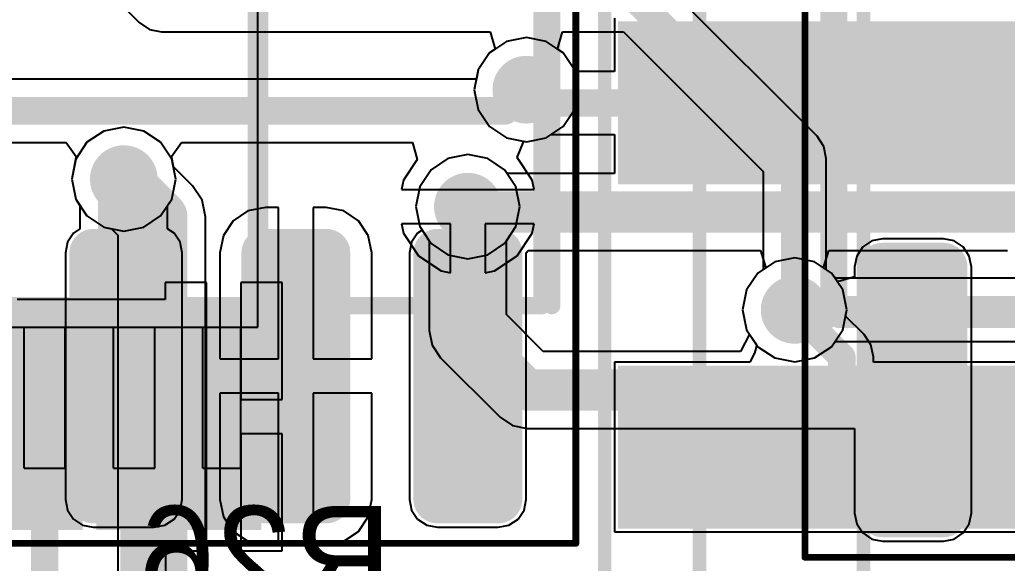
# Model space of a CAD drawing. Header units: millimetres. Extents: x 3.6 to 6.79, y 1.07 to 2.73.
# Drawn here: x 5.4028 to 5.6898, y 1.7554 to 1.9133 of the extents above; entities that cross this region are included whole.
import ezdxf

# ---------------------------------------------------------------- set-up
doc = ezdxf.new("R2010")
doc.units = ezdxf.units.MM
doc.header["$MEASUREMENT"] = 0
for name, color, linetype in [('BottomLayer', 5, 'Continuous'), ('BottomOverlay', 54, 'Continuous'), ('BottomPaste', 16, 'Continuous'), ('BottomSolder', 6, 'Continuous'), ('Mechanical11', 56, 'Continuous'), ('Mechanical13', 56, 'Continuous'), ('Mechanical15', 56, 'Continuous'), ('MidLayer1', 16, 'Continuous'), ('MidLayer2', 76, 'Continuous'), ('MultiLayer', 9, 'Continuous'), ('TopLayer', 1, 'Continuous'), ('TopOverlay', 2, 'Continuous'), ('TopPaste', 8, 'Continuous'), ('TopSolder', 216, 'Continuous'), ('ViaHoleLayer', 16, 'Continuous')]:
    doc.layers.add(name, color=color, linetype=linetype)

# ---------------------------------------------------------------- blocks, each defined once
blk = doc.blocks.new('61031621121_B_12')
at = {"layer": 'BottomLayer'}
for points in [[(-0.16969, 0.04528), (-0.13031, 0.04528), (-0.16969, 0.16732), (-0.13031, 0.16732)], [(-0.06968, 0.04528), (-0.03032, 0.04528), (-0.06968, 0.16732), (-0.03032, 0.16732)]]:
    blk.add_solid(points, dxfattribs=at)
at = {"layer": 'BottomPaste'}
for points in [[(-0.16969, 0.04528), (-0.13031, 0.04528), (-0.16969, 0.16732), (-0.13031, 0.16732)], [(-0.06968, 0.04528), (-0.03032, 0.04528), (-0.06968, 0.16732), (-0.03032, 0.16732)]]:
    blk.add_solid(points, dxfattribs=at)
at = {"layer": 'BottomSolder'}
for points in [[(-0.17369, 0.04128), (-0.12632, 0.04128), (-0.17369, 0.17132), (-0.12632, 0.17132)], [(-0.07369, 0.04128), (-0.02632, 0.04128), (-0.07369, 0.17132), (-0.02632, 0.17132)]]:
    blk.add_solid(points, dxfattribs=at)
at = {"layer": 'Mechanical11', "const_width": 0.00394}
blk.add_lwpolyline([(-0.4, 0.1), (0.4, 0.1)], dxfattribs=at)
at = {"layer": 'Mechanical13', "const_width": 0.00394}
blk.add_lwpolyline([(-0.4, 0.14764), (0.4, 0.14764)], dxfattribs=at)
at = {"layer": 'Mechanical15', "const_width": 0.00394}
blk.add_lwpolyline([(-0.40787, 0.1752), (0.40787, 0.1752)], dxfattribs=at)
blk = doc.blocks.new('SOP65P640X110_16N_145')
at = {"layer": 'Mechanical13'}
for points in [[(-0.089, 0.1), (-0.089, -0.1)], [(-0.13, -0.032), (-0.13, -0.044)], [(-0.13, -0.032), (-0.089, -0.032)], [(-0.089, -0.032), (-0.089, -0.044)], [(-0.13, -0.044), (-0.089, -0.044)], [(-0.13, -0.058), (-0.13, -0.07)], [(-0.13, -0.058), (-0.089, -0.058)], [(-0.089, -0.058), (-0.089, -0.07)], [(-0.13, -0.07), (-0.089, -0.07)], [(-0.13, -0.084), (-0.13, -0.095)], [(-0.13, -0.084), (-0.089, -0.084)], [(-0.089, -0.084), (-0.089, -0.095)], [(-0.13, -0.095), (-0.089, -0.095)], [(-0.089, -0.1), (0.089, -0.1)]]:
    blk.add_lwpolyline(points, dxfattribs=at)
for points in [[(-0.13, -0.032, 1), (-0.13, -0.032, 1)], [(-0.13, -0.032, 1), (-0.13, -0.032, 1)], [(-0.089, -0.032, 1), (-0.089, -0.032, 1)], [(-0.089, -0.032, 1), (-0.089, -0.032, 1)], [(-0.13, -0.044, 1), (-0.13, -0.044, 1)], [(-0.13, -0.044, 1), (-0.13, -0.044, 1)], [(-0.089, -0.044, 1), (-0.089, -0.044, 1)], [(-0.089, -0.044, 1), (-0.089, -0.044, 1)], [(-0.13, -0.058, 1), (-0.13, -0.058, 1)], [(-0.13, -0.058, 1), (-0.13, -0.058, 1)], [(-0.089, -0.058, 1), (-0.089, -0.058, 1)], [(-0.089, -0.058, 1), (-0.089, -0.058, 1)], [(-0.13, -0.07, 1), (-0.13, -0.07, 1)], [(-0.13, -0.07, 1), (-0.13, -0.07, 1)], [(-0.089, -0.07, 1), (-0.089, -0.07, 1)], [(-0.089, -0.07, 1), (-0.089, -0.07, 1)], [(-0.13, -0.084, 1), (-0.13, -0.084, 1)], [(-0.13, -0.084, 1), (-0.13, -0.084, 1)], [(-0.089, -0.084, 1), (-0.089, -0.084, 1)], [(-0.089, -0.084, 1), (-0.089, -0.084, 1)], [(-0.13, -0.095, 1), (-0.13, -0.095, 1)], [(-0.13, -0.095, 1), (-0.13, -0.095, 1)], [(-0.089, -0.095, 1), (-0.089, -0.095, 1)], [(-0.089, -0.095, 1), (-0.089, -0.095, 1)], [(-0.089, -0.1, 1), (-0.089, -0.1, 1)], [(-0.089, -0.1, 1), (-0.089, -0.1, 1)]]:
    blk.add_lwpolyline(points, format="xyb", close=True, dxfattribs=at)
at = {"layer": 'TopLayer'}
for points in [[(-0.144, -0.045), (-0.086, -0.045), (-0.144, -0.031), (-0.086, -0.031)], [(-0.144, -0.071), (-0.086, -0.071), (-0.144, -0.057), (-0.086, -0.057)], [(-0.144, -0.097), (-0.086, -0.097), (-0.144, -0.083), (-0.086, -0.083)]]:
    blk.add_solid(points, dxfattribs=at)
at = {"layer": 'TopOverlay', "const_width": 0.006}
blk.add_lwpolyline([(-0.074, -0.1), (0.074, -0.1)], dxfattribs=at)
at = {"layer": 'TopOverlay', "const_width": 0.003}
blk.add_lwpolyline([(-0.0755, -0.1, 1), (-0.0725, -0.1, 1)], format="xyb", close=True, dxfattribs=at)
at = {"layer": 'TopPaste'}
for points in [[(-0.144, -0.045), (-0.086, -0.045), (-0.144, -0.031), (-0.086, -0.031)], [(-0.144, -0.071), (-0.086, -0.071), (-0.144, -0.057), (-0.086, -0.057)], [(-0.144, -0.097), (-0.086, -0.097), (-0.144, -0.083), (-0.086, -0.083)]]:
    blk.add_solid(points, dxfattribs=at)
at = {"layer": 'TopSolder'}
for points in [[(-0.148, -0.049), (-0.082, -0.049), (-0.148, -0.027), (-0.082, -0.027)], [(-0.148, -0.075), (-0.082, -0.075), (-0.148, -0.053), (-0.082, -0.053)], [(-0.148, -0.101), (-0.082, -0.101), (-0.148, -0.079), (-0.082, -0.079)]]:
    blk.add_solid(points, dxfattribs=at)
blk = doc.blocks.new('SOIC127P599X175_8N_151')
at = {"layer": 'Mechanical13', "const_width": 0.005}
for points in [[(0.07677, -0.09656), (0.07677, 0.09656)], [(0.07677, -0.09656), (-0.07677, -0.09656)]]:
    blk.add_lwpolyline(points, dxfattribs=at)
at = {"layer": 'Mechanical13', "const_width": 0.0025}
blk.add_lwpolyline([(0.07552, -0.09656, 1), (0.07802, -0.09656, 1)], format="xyb", close=True, dxfattribs=at)
blk.add_lwpolyline([(0.07552, -0.09656, 1), (0.07802, -0.09656, 1)], format="xyb", close=True, dxfattribs=at)
at = {"layer": 'Mechanical15', "const_width": 0.00197}
for points in [[(0.14587, -0.1064), (0.14587, 0.1064)], [(0.14587, -0.1064), (-0.14587, -0.1064)]]:
    blk.add_lwpolyline(points, dxfattribs=at)
at = {"layer": 'Mechanical15', "const_width": 0.000984}
blk.add_lwpolyline([(0.14537, -0.1064, 1), (0.14636, -0.1064, 1)], format="xyb", close=True, dxfattribs=at)
blk.add_lwpolyline([(0.14537, -0.1064, 1), (0.14636, -0.1064, 1)], format="xyb", close=True, dxfattribs=at)
at = {"layer": 'TopLayer', "const_width": 0.00295}
for points in [[(0.05994, -0.06614, 1), (0.06289, -0.06614, 1)], [(0.13159, -0.06614, 1), (0.13455, -0.06614, 1)], [(0.05994, -0.08386, 1), (0.06289, -0.08386, 1)], [(0.13159, -0.08386, 1), (0.13455, -0.08386, 1)]]:
    blk.add_lwpolyline(points, format="xyb", close=True, dxfattribs=at)
at = {"layer": 'TopLayer'}
for points in [[(0.06142, -0.08681), (0.13307, -0.08681), (0.06142, -0.06319), (0.13307, -0.06319)], [(0.05846, -0.08386), (0.13602, -0.08386), (0.05846, -0.06614), (0.13602, -0.06614)]]:
    blk.add_solid(points, dxfattribs=at)
at = {"layer": 'TopOverlay', "const_width": 0.005}
blk.add_lwpolyline([(0.07677, -0.09941), (-0.07677, -0.09941)], dxfattribs=at)
at = {"layer": 'TopOverlay', "const_width": 0.0025}
blk.add_lwpolyline([(0.07552, -0.09941, 1), (0.07802, -0.09941, 1)], format="xyb", close=True, dxfattribs=at)
at = {"layer": 'TopPaste', "const_width": 0.00295}
for points in [[(0.05994, -0.06614, 1), (0.06289, -0.06614, 1)], [(0.13159, -0.06614, 1), (0.13455, -0.06614, 1)], [(0.05994, -0.08386, 1), (0.06289, -0.08386, 1)], [(0.13159, -0.08386, 1), (0.13455, -0.08386, 1)]]:
    blk.add_lwpolyline(points, format="xyb", close=True, dxfattribs=at)
at = {"layer": 'TopPaste'}
for points in [[(0.06142, -0.08681), (0.13307, -0.08681), (0.06142, -0.06319), (0.13307, -0.06319)], [(0.05846, -0.08386), (0.13602, -0.08386), (0.05846, -0.06614), (0.13602, -0.06614)]]:
    blk.add_solid(points, dxfattribs=at)
at = {"layer": 'TopSolder', "const_width": 0.00695}
for points in [[(0.05794, -0.06614, 1), (0.06489, -0.06614, 1)], [(0.12959, -0.06614, 1), (0.13655, -0.06614, 1)], [(0.05794, -0.08386, 1), (0.06489, -0.08386, 1)], [(0.12959, -0.08386, 1), (0.13655, -0.08386, 1)]]:
    blk.add_lwpolyline(points, format="xyb", close=True, dxfattribs=at)
at = {"layer": 'TopSolder'}
for points in [[(0.06142, -0.09081), (0.13307, -0.09081), (0.06142, -0.05919), (0.13307, -0.05919)], [(0.05446, -0.08386), (0.14002, -0.08386), (0.05446, -0.06614), (0.14002, -0.06614)]]:
    blk.add_solid(points, dxfattribs=at)
blk = doc.blocks.new('SOIC127P599X175_8N_B_157')
at = {"layer": 'BottomLayer', "const_width": 0.00295}
for points in [[(0.05994, 0.08386, 1), (0.06289, 0.08386, 1)], [(0.13159, 0.08386, 1), (0.13455, 0.08386, 1)], [(0.05994, 0.06614, 1), (0.06289, 0.06614, 1)], [(0.13159, 0.06614, 1), (0.13455, 0.06614, 1)], [(0.05994, 0.03386, 1), (0.06289, 0.03386, 1)], [(0.13159, 0.03386, 1), (0.13455, 0.03386, 1)], [(0.05994, 0.01614, 1), (0.06289, 0.01614, 1)], [(0.13159, 0.01614, 1), (0.13455, 0.01614, 1)], [(0.05994, -0.01614, 1), (0.06289, -0.01614, 1)], [(0.13159, -0.01614, 1), (0.13455, -0.01614, 1)], [(0.05994, -0.03386, 1), (0.06289, -0.03386, 1)], [(0.13159, -0.03386, 1), (0.13455, -0.03386, 1)]]:
    blk.add_lwpolyline(points, format="xyb", close=True, dxfattribs=at)
at = {"layer": 'BottomLayer'}
for points in [[(0.06142, 0.06319), (0.13307, 0.06319), (0.06142, 0.08681), (0.13307, 0.08681)], [(0.05846, 0.06614), (0.13602, 0.06614), (0.05846, 0.08386), (0.13602, 0.08386)], [(0.06142, 0.01319), (0.13307, 0.01319), (0.06142, 0.03681), (0.13307, 0.03681)], [(0.05846, 0.01614), (0.13602, 0.01614), (0.05846, 0.03386), (0.13602, 0.03386)], [(0.06142, -0.03681), (0.13307, -0.03681), (0.06142, -0.01319), (0.13307, -0.01319)], [(0.05846, -0.03386), (0.13602, -0.03386), (0.05846, -0.01614), (0.13602, -0.01614)]]:
    blk.add_solid(points, dxfattribs=at)
at = {"layer": 'BottomOverlay', "const_width": 0.005}
blk.add_lwpolyline([(0.07677, 0.09941), (-0.07677, 0.09941)], dxfattribs=at)
at = {"layer": 'BottomOverlay', "const_width": 0.0025}
blk.add_lwpolyline([(0.07552, 0.09941, 1), (0.07802, 0.09941, 1)], format="xyb", close=True, dxfattribs=at)
at = {"layer": 'BottomPaste', "const_width": 0.00295}
for points in [[(0.05994, 0.08386, 1), (0.06289, 0.08386, 1)], [(0.13159, 0.08386, 1), (0.13455, 0.08386, 1)], [(0.05994, 0.06614, 1), (0.06289, 0.06614, 1)], [(0.13159, 0.06614, 1), (0.13455, 0.06614, 1)], [(0.05994, 0.03386, 1), (0.06289, 0.03386, 1)], [(0.13159, 0.03386, 1), (0.13455, 0.03386, 1)], [(0.05994, 0.01614, 1), (0.06289, 0.01614, 1)], [(0.13159, 0.01614, 1), (0.13455, 0.01614, 1)], [(0.05994, -0.01614, 1), (0.06289, -0.01614, 1)], [(0.13159, -0.01614, 1), (0.13455, -0.01614, 1)], [(0.05994, -0.03386, 1), (0.06289, -0.03386, 1)], [(0.13159, -0.03386, 1), (0.13455, -0.03386, 1)]]:
    blk.add_lwpolyline(points, format="xyb", close=True, dxfattribs=at)
at = {"layer": 'BottomPaste'}
for points in [[(0.06142, 0.06319), (0.13307, 0.06319), (0.06142, 0.08681), (0.13307, 0.08681)], [(0.05846, 0.06614), (0.13602, 0.06614), (0.05846, 0.08386), (0.13602, 0.08386)], [(0.06142, 0.01319), (0.13307, 0.01319), (0.06142, 0.03681), (0.13307, 0.03681)], [(0.05846, 0.01614), (0.13602, 0.01614), (0.05846, 0.03386), (0.13602, 0.03386)], [(0.06142, -0.03681), (0.13307, -0.03681), (0.06142, -0.01319), (0.13307, -0.01319)], [(0.05846, -0.03386), (0.13602, -0.03386), (0.05846, -0.01614), (0.13602, -0.01614)]]:
    blk.add_solid(points, dxfattribs=at)
at = {"layer": 'BottomSolder', "const_width": 0.00695}
for points in [[(0.05794, 0.08386, 1), (0.06489, 0.08386, 1)], [(0.12959, 0.08386, 1), (0.13655, 0.08386, 1)], [(0.05794, 0.06614, 1), (0.06489, 0.06614, 1)], [(0.12959, 0.06614, 1), (0.13655, 0.06614, 1)], [(0.05794, 0.03386, 1), (0.06489, 0.03386, 1)], [(0.12959, 0.03386, 1), (0.13655, 0.03386, 1)], [(0.05794, 0.01614, 1), (0.06489, 0.01614, 1)], [(0.12959, 0.01614, 1), (0.13655, 0.01614, 1)], [(0.05794, -0.01614, 1), (0.06489, -0.01614, 1)], [(0.12959, -0.01614, 1), (0.13655, -0.01614, 1)], [(0.05794, -0.03386, 1), (0.06489, -0.03386, 1)], [(0.12959, -0.03386, 1), (0.13655, -0.03386, 1)]]:
    blk.add_lwpolyline(points, format="xyb", close=True, dxfattribs=at)
at = {"layer": 'BottomSolder'}
for points in [[(0.06142, 0.05919), (0.13307, 0.05919), (0.06142, 0.09081), (0.13307, 0.09081)], [(0.05446, 0.06614), (0.14002, 0.06614), (0.05446, 0.08386), (0.14002, 0.08386)], [(0.06142, 0.00919), (0.13307, 0.00919), (0.06142, 0.04081), (0.13307, 0.04081)], [(0.05446, 0.01614), (0.14002, 0.01614), (0.05446, 0.03386), (0.14002, 0.03386)], [(0.06142, -0.04081), (0.13307, -0.04081), (0.06142, -0.00919), (0.13307, -0.00919)], [(0.05446, -0.03386), (0.14002, -0.03386), (0.05446, -0.01614), (0.14002, -0.01614)]]:
    blk.add_solid(points, dxfattribs=at)
at = {"layer": 'Mechanical13', "const_width": 0.005}
for points in [[(0.07677, 0.09656), (-0.07677, 0.09656)], [(0.07677, -0.09656), (0.07677, 0.09656)]]:
    blk.add_lwpolyline(points, dxfattribs=at)
at = {"layer": 'Mechanical13', "const_width": 0.0025}
blk.add_lwpolyline([(0.07552, 0.09656, 1), (0.07802, 0.09656, 1)], format="xyb", close=True, dxfattribs=at)
blk.add_lwpolyline([(0.07552, 0.09656, 1), (0.07802, 0.09656, 1)], format="xyb", close=True, dxfattribs=at)
at = {"layer": 'Mechanical15', "const_width": 0.00197}
for points in [[(0.14587, 0.1064), (-0.14587, 0.1064)], [(0.14587, -0.1064), (0.14587, 0.1064)]]:
    blk.add_lwpolyline(points, dxfattribs=at)
at = {"layer": 'Mechanical15', "const_width": 0.000984}
blk.add_lwpolyline([(0.14537, 0.1064, 1), (0.14636, 0.1064, 1)], format="xyb", close=True, dxfattribs=at)
blk.add_lwpolyline([(0.14537, 0.1064, 1), (0.14636, 0.1064, 1)], format="xyb", close=True, dxfattribs=at)

msp = doc.modelspace()

# ---------------------------------------------------------------- linework, layer by layer
at = {"layer": 'BottomLayer'}
for p, q in [((5.57566, 1.91383), (5.57566, 1.89832)), ((5.54421, 1.90698), (5.5393, 1.9037)), ((5.55, 1.90813), (5.54421, 1.90698)), ((5.55579, 1.90698), (5.55, 1.90813)), ((5.5607, 1.9037), (5.55579, 1.90698)), ((5.5393, 1.9037), (5.53602, 1.89879)), ((5.56398, 1.89879), (5.5607, 1.9037)), ((5.53602, 1.89879), (5.53487, 1.893)), ((5.56408, 1.89832), (5.56398, 1.89879)), ((5.57566, 1.89832), (5.56408, 1.89832)), ((5.53487, 1.893), (5.53602, 1.88721)), ((5.53602, 1.88721), (5.5393, 1.8823)), ((5.42721, 1.88098), (5.4223, 1.8777)), ((5.433, 1.88213), (5.42721, 1.88098)), ((5.43879, 1.88098), (5.433, 1.88213)), ((5.4437, 1.8777), (5.43879, 1.88098)), ((5.5393, 1.8823), (5.54421, 1.87902)), ((5.4223, 1.8777), (5.41902, 1.87279)), ((5.44698, 1.87279), (5.4437, 1.8777)), ((5.54421, 1.87902), (5.55, 1.87787)), ((5.55, 1.87787), (5.55579, 1.87902)), ((5.55579, 1.87902), (5.55721, 1.87997)), ((5.55721, 1.87997), (5.57566, 1.87997)), ((5.57566, 1.87997), (5.57566, 1.86867)), ((5.41902, 1.87279), (5.41787, 1.867)), ((5.44813, 1.867), (5.44698, 1.87279)), ((5.52721, 1.87298), (5.5223, 1.8697)), ((5.533, 1.87413), (5.52721, 1.87298)), ((5.53879, 1.87298), (5.533, 1.87413)), ((5.5437, 1.8697), (5.53879, 1.87298)), ((5.5223, 1.8697), (5.51902, 1.86479)), ((5.54439, 1.86867), (5.5437, 1.8697)), ((5.57566, 1.86867), (5.54439, 1.86867)), ((5.41787, 1.867), (5.41902, 1.86121)), ((5.44698, 1.86121), (5.44813, 1.867)), ((5.51902, 1.86479), (5.51787, 1.859)), ((5.41902, 1.86121), (5.42026, 1.85936)), ((5.44574, 1.85936), (5.44698, 1.86121)), ((5.42026, 1.85936), (5.42026, 1.85255)), ((5.44574, 1.85255), (5.44574, 1.85936)), ((5.46909, 1.85778), (5.4648, 1.85492)), ((5.47414, 1.85879), (5.46909, 1.85778)), ((5.478, 1.85879), (5.47414, 1.85879)), ((5.478, 1.81476), (5.478, 1.85879)), ((5.49186, 1.85879), (5.488, 1.85879)), ((5.488, 1.85879), (5.488, 1.81476)), ((5.49691, 1.85778), (5.49186, 1.85879)), ((5.5012, 1.85492), (5.49691, 1.85778)), ((5.51787, 1.859), (5.51902, 1.85321)), ((5.4648, 1.85492), (5.46194, 1.85064)), ((5.50406, 1.85064), (5.5012, 1.85492)), ((5.42026, 1.85255), (5.41841, 1.85132)), ((5.44759, 1.85132), (5.44574, 1.85255)), ((5.5197, 1.85218), (5.51841, 1.85132)), ((5.51902, 1.85321), (5.5197, 1.85218)), ((5.41665, 1.84869), (5.41603, 1.84558)), ((5.41841, 1.85132), (5.41665, 1.84869)), ((5.44935, 1.84869), (5.44759, 1.85132)), ((5.44997, 1.84558), (5.44935, 1.84869)), ((5.46194, 1.85064), (5.46094, 1.84558)), ((5.50506, 1.84558), (5.50406, 1.85064)), ((5.51665, 1.84869), (5.51603, 1.84558)), ((5.51841, 1.85132), (5.51665, 1.84869)), ((5.41603, 1.84558), (5.41603, 1.77393)), ((5.44997, 1.77393), (5.44997, 1.84558)), ((5.46094, 1.84558), (5.46094, 1.81476)), ((5.50506, 1.81476), (5.50506, 1.84558)), ((5.51603, 1.84558), (5.51603, 1.77393)), ((5.54997, 1.84558), (5.55051, 1.84624)), ((5.54997, 1.77393), (5.54997, 1.84558)), ((5.55051, 1.84624), (5.61809, 1.84624)), ((5.61809, 1.84624), (5.6196, 1.84124)), ((5.6364, 1.84124), (5.63791, 1.84624)), ((5.63791, 1.84624), (5.6899, 1.84624)), ((5.6196, 1.84124), (5.6173, 1.8397)), ((5.6387, 1.8397), (5.6364, 1.84124)), ((5.6173, 1.8397), (5.61402, 1.83479)), ((5.64198, 1.83479), (5.6387, 1.8397)), ((5.61402, 1.83479), (5.61287, 1.829)), ((5.64313, 1.829), (5.64198, 1.83479)), ((5.61287, 1.829), (5.61402, 1.82321)), ((5.64278, 1.8272), (5.64313, 1.829)), ((5.64817, 1.8218), (5.64278, 1.8272)), ((5.61402, 1.82321), (5.61695, 1.81883)), ((5.65016, 1.81883), (5.64817, 1.8218)), ((5.61695, 1.81883), (5.61634, 1.81644)), ((5.65086, 1.81531), (5.65016, 1.81883)), ((5.46094, 1.81476), (5.478, 1.81476)), ((5.488, 1.81476), (5.50506, 1.81476)), ((5.61634, 1.81644), (5.61499, 1.81383)), ((5.65086, 1.81383), (5.65086, 1.81531)), ((5.61499, 1.81383), (5.57566, 1.81383)), ((5.57566, 1.81383), (5.57566, 1.76446)), ((5.70771, 1.81383), (5.65086, 1.81383)), ((5.478, 1.80476), (5.46094, 1.80476)), ((5.46094, 1.80476), (5.46094, 1.77393)), ((5.478, 1.76072), (5.478, 1.80476)), ((5.50506, 1.80476), (5.488, 1.80476)), ((5.488, 1.80476), (5.488, 1.76072)), ((5.50506, 1.77393), (5.50506, 1.80476)), ((5.41603, 1.77393), (5.41665, 1.77083)), ((5.44935, 1.77083), (5.44997, 1.77393)), ((5.46094, 1.77393), (5.46194, 1.76888)), ((5.50406, 1.76888), (5.50506, 1.77393)), ((5.51603, 1.77393), (5.51665, 1.77083)), ((5.54935, 1.77083), (5.54997, 1.77393)), ((5.41665, 1.77083), (5.41841, 1.7682)), ((5.41841, 1.7682), (5.42104, 1.76644)), ((5.44496, 1.76644), (5.44759, 1.7682)), ((5.44759, 1.7682), (5.44935, 1.77083)), ((5.46194, 1.76888), (5.4648, 1.76459)), ((5.5012, 1.76459), (5.50406, 1.76888)), ((5.51665, 1.77083), (5.51841, 1.7682)), ((5.51841, 1.7682), (5.52104, 1.76644)), ((5.54496, 1.76644), (5.54759, 1.7682)), ((5.54759, 1.7682), (5.54935, 1.77083)), ((5.42104, 1.76644), (5.42414, 1.76582)), ((5.42414, 1.76582), (5.44186, 1.76582)), ((5.44186, 1.76582), (5.44496, 1.76644)), ((5.52104, 1.76644), (5.52414, 1.76582)), ((5.52414, 1.76582), (5.54186, 1.76582)), ((5.54186, 1.76582), (5.54496, 1.76644)), ((5.4648, 1.76459), (5.46909, 1.76173)), ((5.49691, 1.76173), (5.5012, 1.76459)), ((5.57566, 1.76446), (5.70771, 1.76446)), ((5.46909, 1.76173), (5.47414, 1.76072)), ((5.47414, 1.76072), (5.478, 1.76072)), ((5.488, 1.76072), (5.49186, 1.76072)), ((5.49186, 1.76072), (5.49691, 1.76173))]:
    msp.add_line(p, q, dxfattribs=at)
for points, const_width in [([(5.54508, 1.893, 1), (5.55492, 1.893, 1)], 0.00984), ([(5.548, 1.893, 1), (5.552, 1.893, 1)], 0.004), ([(5.55186, 1.88914, 1), (5.55586, 1.88914, 1)], 0.004), ([(5.55186, 1.88914, 1), (5.55586, 1.88914, 1)], 0.004), ([(5.63969, 1.88914, 1), (5.64369, 1.88914, 1)], 0.004), ([(5.63969, 1.88914, 1), (5.64369, 1.88914, 1)], 0.004), ([(5.42808, 1.867, 1), (5.43792, 1.867, 1)], 0.00984), ([(5.42925, 1.867, 1), (5.43675, 1.867, 1)], 0.0075), ([(5.52808, 1.859, 1), (5.53792, 1.859, 1)], 0.00984), ([(5.53, 1.859, 1), (5.536, 1.859, 1)], 0.006), ([(5.53, 1.859, 1), (5.536, 1.859, 1)], 0.006), ([(5.53154, 1.85746, 1), (5.53754, 1.85746, 1)], 0.006), ([(5.53154, 1.85746, 1), (5.53754, 1.85746, 1)], 0.006), ([(5.69154, 1.85746, 1), (5.69754, 1.85746, 1)], 0.006), ([(5.69154, 1.85746, 1), (5.69754, 1.85746, 1)], 0.006), ([(5.62308, 1.829, 1), (5.63292, 1.829, 1)], 0.00984), ([(5.626, 1.829, 1), (5.63, 1.829, 1)], 0.004), ([(5.42925, 1.80976, 1), (5.43675, 1.80976, 1)], 0.0075), ([(5.63969, 1.81531, 1), (5.64369, 1.81531, 1)], 0.004), ([(5.63969, 1.81531, 1), (5.64369, 1.81531, 1)], 0.004), ([(5.53, 1.80976, 1), (5.536, 1.80976, 1)], 0.006), ([(5.63969, 1.78914, 1), (5.64369, 1.78914, 1)], 0.004)]:
    msp.add_lwpolyline(points, format="xyb", close=True, dxfattribs=dict(at, const_width=const_width))
for points, const_width in [([(5.55, 1.893), (5.55386, 1.88914)], 0.008), ([(5.55386, 1.88914), (5.64169, 1.88914)], 0.008), ([(5.64169, 1.88914), (5.72414, 1.88914)], 0.008), ([(5.433, 1.80976), (5.433, 1.867)], 0.015), ([(5.533, 1.859), (5.53454, 1.85746)], 0.012), ([(5.533, 1.80976), (5.533, 1.859)], 0.012), ([(5.53454, 1.85746), (5.69454, 1.85746)], 0.012), ([(5.69454, 1.85746), (5.76286, 1.78914)], 0.012), ([(5.628, 1.829), (5.64169, 1.81531)], 0.008), ([(5.64169, 1.78914), (5.64169, 1.81531)], 0.008)]:
    msp.add_lwpolyline(points, dxfattribs=dict(at, const_width=const_width))
at = {"layer": 'MidLayer1'}
for p, q in [((5.54421, 1.90698), (5.5393, 1.9037)), ((5.55, 1.90813), (5.54421, 1.90698)), ((5.55579, 1.90698), (5.55, 1.90813)), ((5.5607, 1.9037), (5.55579, 1.90698)), ((5.5393, 1.9037), (5.53602, 1.89879)), ((5.56398, 1.89879), (5.5607, 1.9037)), ((5.53602, 1.89879), (5.53547, 1.89602)), ((5.56513, 1.893), (5.56398, 1.89879)), ((5.53547, 1.89602), (5.11002, 1.89602)), ((5.56398, 1.88721), (5.56513, 1.893)), ((5.5607, 1.8823), (5.56398, 1.88721)), ((5.55579, 1.87902), (5.5607, 1.8823)), ((5.32762, 1.87767), (5.41626, 1.87767)), ((5.41626, 1.87767), (5.41915, 1.87357)), ((5.44685, 1.87357), (5.44974, 1.87767)), ((5.44974, 1.87767), (5.51691, 1.87767)), ((5.51691, 1.87767), (5.51827, 1.87267)), ((5.54731, 1.87331), (5.54926, 1.87801)), ((5.54926, 1.87801), (5.55, 1.87787)), ((5.55, 1.87787), (5.55579, 1.87902)), ((5.41899, 1.87267), (5.41787, 1.867)), ((5.41915, 1.87357), (5.41899, 1.87267)), ((5.44701, 1.87267), (5.44685, 1.87357)), ((5.44742, 1.87061), (5.44701, 1.87267)), ((5.51827, 1.87267), (5.51431, 1.86674)), ((5.55169, 1.86674), (5.54731, 1.87331)), ((5.45301, 1.86501), (5.44742, 1.87061)), ((5.41787, 1.867), (5.41902, 1.86121)), ((5.51431, 1.86674), (5.51376, 1.864)), ((5.55224, 1.864), (5.55169, 1.86674)), ((5.45577, 1.86088), (5.45301, 1.86501)), ((5.51376, 1.864), (5.55224, 1.864)), ((5.41902, 1.86121), (5.4223, 1.8563)), ((5.45674, 1.856), (5.45577, 1.86088)), ((5.4223, 1.8563), (5.42721, 1.85302)), ((5.45674, 1.58164), (5.45674, 1.856)), ((5.42721, 1.85302), (5.42939, 1.85258)), ((5.42939, 1.85258), (5.43126, 1.85072)), ((5.528, 1.854), (5.51376, 1.854)), ((5.51376, 1.854), (5.51431, 1.85126)), ((5.528, 1.83976), (5.528, 1.854)), ((5.55224, 1.854), (5.538, 1.854)), ((5.538, 1.854), (5.538, 1.83976)), ((5.55169, 1.85126), (5.55224, 1.854)), ((5.43126, 1.85072), (5.43126, 1.58164)), ((5.51431, 1.85126), (5.51869, 1.84469)), ((5.54731, 1.84469), (5.55169, 1.85126)), ((5.51869, 1.84469), (5.52526, 1.84031)), ((5.54074, 1.84031), (5.54731, 1.84469)), ((5.62221, 1.84298), (5.6173, 1.8397)), ((5.628, 1.84413), (5.62221, 1.84298)), ((5.63379, 1.84298), (5.628, 1.84413)), ((5.6387, 1.8397), (5.63379, 1.84298)), ((5.52526, 1.84031), (5.528, 1.83976)), ((5.538, 1.83976), (5.54074, 1.84031)), ((5.6173, 1.8397), (5.61402, 1.83479)), ((5.64198, 1.83479), (5.6387, 1.8397)), ((5.61402, 1.83479), (5.61287, 1.829)), ((5.64313, 1.829), (5.64198, 1.83479)), ((5.61287, 1.829), (5.61402, 1.82321)), ((5.64198, 1.82321), (5.64313, 1.829)), ((5.61402, 1.82321), (5.6173, 1.8183)), ((5.6387, 1.8183), (5.64198, 1.82321)), ((5.6173, 1.8183), (5.62221, 1.81502)), ((5.63379, 1.81502), (5.6387, 1.8183)), ((5.62221, 1.81502), (5.628, 1.81387)), ((5.628, 1.81387), (5.63379, 1.81502))]:
    msp.add_line(p, q, dxfattribs=at)
for points, const_width in [([(5.54508, 1.893, 1), (5.55492, 1.893, 1)], 0.00984), ([(5.548, 1.893, 1), (5.552, 1.893, 1)], 0.004), ([(5.54184, 1.88684, 1), (5.54584, 1.88684, 1)], 0.004), ([(5.54184, 1.88684, 1), (5.54584, 1.88684, 1)], 0.004), ([(5.42808, 1.867, 1), (5.43792, 1.867, 1)], 0.00984), ([(5.42925, 1.867, 1), (5.43675, 1.867, 1)], 0.0075), ([(5.52808, 1.859, 1), (5.53792, 1.859, 1)], 0.00984), ([(5.44025, 1.856, 1), (5.44775, 1.856, 1)], 0.0075), ([(5.44025, 1.856, 1), (5.44775, 1.856, 1)], 0.0075), ([(5.62308, 1.829, 1), (5.63292, 1.829, 1)], 0.00984)]:
    msp.add_lwpolyline(points, format="xyb", close=True, dxfattribs=dict(at, const_width=const_width))
for points, const_width in [([(5.54384, 1.88684), (5.55, 1.893)], 0.008), ([(5.10622, 1.88684), (5.54384, 1.88684)], 0.008), ([(5.433, 1.867), (5.444, 1.856)], 0.015), ([(5.444, 1.574), (5.444, 1.856)], 0.015)]:
    msp.add_lwpolyline(points, dxfattribs=dict(at, const_width=const_width))
at = {"layer": 'MidLayer2'}
for p, q in [((5.54421, 1.90698), (5.5393, 1.9037)), ((5.55, 1.90813), (5.54421, 1.90698)), ((5.55579, 1.90698), (5.55, 1.90813)), ((5.5607, 1.9037), (5.55579, 1.90698)), ((5.5393, 1.9037), (5.53602, 1.89879)), ((5.56398, 1.89879), (5.5607, 1.9037)), ((5.53602, 1.89879), (5.53487, 1.893)), ((5.56513, 1.893), (5.56398, 1.89879)), ((5.53487, 1.893), (5.53602, 1.88721)), ((5.56398, 1.88721), (5.56513, 1.893)), ((5.53602, 1.88721), (5.5393, 1.8823)), ((5.5607, 1.8823), (5.56398, 1.88721)), ((5.42721, 1.88098), (5.4223, 1.8777)), ((5.433, 1.88213), (5.42721, 1.88098)), ((5.43879, 1.88098), (5.433, 1.88213)), ((5.4437, 1.8777), (5.43879, 1.88098)), ((5.5393, 1.8823), (5.54421, 1.87902)), ((5.55579, 1.87902), (5.5607, 1.8823)), ((5.4223, 1.8777), (5.41902, 1.87279)), ((5.44698, 1.87279), (5.4437, 1.8777)), ((5.54421, 1.87902), (5.55, 1.87787)), ((5.55, 1.87787), (5.55579, 1.87902)), ((5.41902, 1.87279), (5.41787, 1.867)), ((5.44813, 1.867), (5.44698, 1.87279)), ((5.52721, 1.87298), (5.5223, 1.8697)), ((5.533, 1.87413), (5.52721, 1.87298)), ((5.53879, 1.87298), (5.533, 1.87413)), ((5.5437, 1.8697), (5.53879, 1.87298)), ((5.5223, 1.8697), (5.51902, 1.86479)), ((5.54698, 1.86479), (5.5437, 1.8697)), ((5.41787, 1.867), (5.41902, 1.86121)), ((5.44698, 1.86121), (5.44813, 1.867)), ((5.51902, 1.86479), (5.51787, 1.859)), ((5.54813, 1.859), (5.54698, 1.86479)), ((5.41902, 1.86121), (5.4223, 1.8563)), ((5.4437, 1.8563), (5.44698, 1.86121)), ((5.51787, 1.859), (5.51902, 1.85321)), ((5.54698, 1.85321), (5.54813, 1.859)), ((5.4223, 1.8563), (5.42721, 1.85302)), ((5.43879, 1.85302), (5.4437, 1.8563)), ((5.42721, 1.85302), (5.433, 1.85187)), ((5.433, 1.85187), (5.43879, 1.85302)), ((5.51902, 1.85321), (5.5223, 1.8483)), ((5.5437, 1.8483), (5.54698, 1.85321)), ((5.5223, 1.8483), (5.52721, 1.84502)), ((5.53879, 1.84502), (5.5437, 1.8483)), ((5.52721, 1.84502), (5.533, 1.84387)), ((5.533, 1.84387), (5.53879, 1.84502)), ((5.62221, 1.84298), (5.6173, 1.8397)), ((5.628, 1.84413), (5.62221, 1.84298)), ((5.63379, 1.84298), (5.628, 1.84413)), ((5.6387, 1.8397), (5.63379, 1.84298)), ((5.6173, 1.8397), (5.61402, 1.83479)), ((5.63972, 1.83818), (5.6387, 1.8397)), ((6.09158, 1.83818), (5.63972, 1.83818)), ((5.61402, 1.83479), (5.61287, 1.829)), ((5.61287, 1.829), (5.61402, 1.82321)), ((5.61402, 1.82321), (5.6173, 1.8183)), ((5.6387, 1.8183), (5.63972, 1.81982)), ((5.63972, 1.81982), (6.09538, 1.81982)), ((5.6173, 1.8183), (5.62221, 1.81502)), ((5.63379, 1.81502), (5.6387, 1.8183)), ((5.62221, 1.81502), (5.628, 1.81387)), ((5.628, 1.81387), (5.63379, 1.81502))]:
    msp.add_line(p, q, dxfattribs=at)
for points, const_width in [([(5.54508, 1.893, 1), (5.55492, 1.893, 1)], 0.00984), ([(5.42808, 1.867, 1), (5.43792, 1.867, 1)], 0.00984), ([(5.52808, 1.859, 1), (5.53792, 1.859, 1)], 0.00984), ([(5.62308, 1.829, 1), (5.63292, 1.829, 1)], 0.00984), ([(5.626, 1.829, 1), (5.63, 1.829, 1)], 0.004)]:
    msp.add_lwpolyline(points, format="xyb", close=True, dxfattribs=dict(at, const_width=const_width))
at = {"layer": 'MidLayer2', "const_width": 0.008}
msp.add_lwpolyline([(5.628, 1.829), (6.09538, 1.829)], dxfattribs=at)
at = {"layer": 'MultiLayer', "const_width": 0.00984}
for points in [[(5.54508, 1.893, 1), (5.55492, 1.893, 1)], [(5.42808, 1.867, 1), (5.43792, 1.867, 1)], [(5.52808, 1.859, 1), (5.53792, 1.859, 1)], [(5.62308, 1.829, 1), (5.63292, 1.829, 1)]]:
    msp.add_lwpolyline(points, format="xyb", close=True, dxfattribs=at)
at = {"layer": 'TopLayer'}
for p, q in [((5.40351, 1.94651), (5.43751, 1.91251)), ((5.63449, 1.87949), (5.58849, 1.92549)), ((5.43751, 1.91251), (5.44049, 1.91052)), ((5.44049, 1.91052), (5.444, 1.90982)), ((5.444, 1.90982), (5.53946, 1.90982)), ((5.53946, 1.90982), (5.54098, 1.90482)), ((5.55902, 1.90482), (5.56054, 1.90982)), ((5.56054, 1.90982), (5.5782, 1.90982)), ((5.5782, 1.90982), (5.61882, 1.8692)), ((5.5393, 1.9037), (5.53602, 1.89879)), ((5.54098, 1.90482), (5.5393, 1.9037)), ((5.5607, 1.9037), (5.55902, 1.90482)), ((5.56398, 1.89879), (5.5607, 1.9037)), ((5.53602, 1.89879), (5.53487, 1.893)), ((5.56513, 1.893), (5.56398, 1.89879)), ((5.53487, 1.893), (5.53602, 1.88721)), ((5.56398, 1.88721), (5.56513, 1.893)), ((5.53602, 1.88721), (5.5393, 1.8823)), ((5.5607, 1.8823), (5.56398, 1.88721)), ((5.42721, 1.88098), (5.4223, 1.8777)), ((5.433, 1.88213), (5.42721, 1.88098)), ((5.43879, 1.88098), (5.433, 1.88213)), ((5.4437, 1.8777), (5.43879, 1.88098)), ((5.5393, 1.8823), (5.54421, 1.87902)), ((5.55579, 1.87902), (5.5607, 1.8823)), ((5.4223, 1.8777), (5.41902, 1.87279)), ((5.44698, 1.87279), (5.4437, 1.8777)), ((5.54421, 1.87902), (5.55, 1.87787)), ((5.55, 1.87787), (5.55579, 1.87902)), ((5.63648, 1.87651), (5.63449, 1.87949)), ((5.63718, 1.873), (5.63648, 1.87651)), ((5.41902, 1.87279), (5.41787, 1.867)), ((5.44813, 1.867), (5.44698, 1.87279)), ((5.52721, 1.87298), (5.5223, 1.8697)), ((5.533, 1.87413), (5.52721, 1.87298)), ((5.53879, 1.87298), (5.533, 1.87413)), ((5.5437, 1.8697), (5.53879, 1.87298)), ((5.63718, 1.84072), (5.63718, 1.873)), ((5.5223, 1.8697), (5.51902, 1.86479)), ((5.54698, 1.86479), (5.5437, 1.8697)), ((5.61882, 1.8692), (5.61882, 1.84072)), ((5.41787, 1.867), (5.41902, 1.86121)), ((5.44698, 1.86121), (5.44813, 1.867)), ((5.51902, 1.86479), (5.51787, 1.859)), ((5.54813, 1.859), (5.54698, 1.86479)), ((5.41902, 1.86121), (5.4223, 1.8563)), ((5.4437, 1.8563), (5.44698, 1.86121)), ((5.51787, 1.859), (5.51902, 1.85321)), ((5.54698, 1.85321), (5.54813, 1.859)), ((5.4223, 1.8563), (5.42721, 1.85302)), ((5.43879, 1.85302), (5.4437, 1.8563)), ((5.42721, 1.85302), (5.433, 1.85187)), ((5.433, 1.85187), (5.43879, 1.85302)), ((5.51902, 1.85321), (5.52178, 1.84907)), ((5.54422, 1.84907), (5.54698, 1.85321)), ((5.52178, 1.84907), (5.52178, 1.823)), ((5.54422, 1.82765), (5.54422, 1.84907)), ((5.65042, 1.84903), (5.64779, 1.84728)), ((5.65352, 1.84965), (5.65042, 1.84903)), ((5.67124, 1.84965), (5.65352, 1.84965)), ((5.67434, 1.84903), (5.67124, 1.84965)), ((5.67697, 1.84728), (5.67434, 1.84903)), ((5.64779, 1.84728), (5.64603, 1.84465)), ((5.67873, 1.84465), (5.67697, 1.84728)), ((5.64603, 1.84465), (5.64541, 1.84154)), ((5.67935, 1.84154), (5.67873, 1.84465)), ((5.61882, 1.84072), (5.6173, 1.8397)), ((5.6387, 1.8397), (5.63718, 1.84072)), ((5.64541, 1.84154), (5.64541, 1.83865)), ((5.67935, 1.76989), (5.67935, 1.84154)), ((5.457, 1.837), (5.445, 1.837)), ((5.445, 1.837), (5.445, 1.832)), ((5.457, 1.798), (5.457, 1.837)), ((5.479, 1.837), (5.467, 1.837)), ((5.467, 1.837), (5.467, 1.803)), ((5.479, 1.803), (5.479, 1.837)), ((5.6173, 1.8397), (5.61402, 1.83479)), ((5.64041, 1.83714), (5.6387, 1.8397)), ((5.64541, 1.83865), (5.64041, 1.83714)), ((5.61402, 1.83479), (5.61287, 1.829)), ((5.422, 1.832), (5.402, 1.832)), ((5.424, 1.832), (5.422, 1.832)), ((5.422, 1.832), (5.422, 1.832)), ((5.445, 1.832), (5.424, 1.832)), ((5.424, 1.832), (5.424, 1.832)), ((5.61287, 1.829), (5.61402, 1.82321)), ((5.55493, 1.81693), (5.54422, 1.82765)), ((5.52178, 1.823), (5.52178, 1.823)), ((5.52178, 1.823), (5.52264, 1.81871)), ((5.61402, 1.82321), (5.61487, 1.82193)), ((5.61487, 1.82193), (5.6122, 1.81693)), ((5.52264, 1.81871), (5.52507, 1.81507)), ((5.6122, 1.81693), (5.55493, 1.81693)), ((5.52507, 1.81507), (5.54235, 1.79779)), ((5.467, 1.803), (5.479, 1.803)), ((5.457, 1.759), (5.457, 1.798)), ((5.54235, 1.79779), (5.54235, 1.79779)), ((5.54235, 1.79779), (5.54599, 1.79535)), ((5.54599, 1.79535), (5.55028, 1.7945)), ((5.55028, 1.7945), (5.55028, 1.7945)), ((5.55028, 1.7945), (5.64541, 1.7945)), ((5.64541, 1.7945), (5.64541, 1.76989)), ((5.479, 1.793), (5.467, 1.793)), ((5.467, 1.793), (5.467, 1.759)), ((5.479, 1.759), (5.479, 1.793)), ((5.64541, 1.76989), (5.64603, 1.76679)), ((5.67873, 1.76679), (5.67935, 1.76989)), ((5.64603, 1.76679), (5.64779, 1.76416)), ((5.67697, 1.76416), (5.67873, 1.76679)), ((5.64779, 1.76416), (5.65042, 1.7624)), ((5.65042, 1.7624), (5.65352, 1.76178)), ((5.67124, 1.76178), (5.67434, 1.7624)), ((5.67434, 1.7624), (5.67697, 1.76416)), ((5.65352, 1.76178), (5.67124, 1.76178)), ((5.44518, 1.7488), (5.44518, 1.759)), ((5.44518, 1.759), (5.457, 1.759)), ((5.467, 1.759), (5.479, 1.759))]:
    msp.add_line(p, q, dxfattribs=at)
for points, const_width in [([(5.582, 1.919), (5.628, 1.873)], 0.008), ([(5.628, 1.829), (5.628, 1.873)], 0.008), ([(5.533, 1.823), (5.533, 1.859)], 0.012), ([(5.533, 1.823), (5.55028, 1.80572)], 0.012), ([(5.55028, 1.80572), (5.66238, 1.80572)], 0.012), ([(5.41, 1.717), (5.41, 1.798)], 0.008), ([(5.436, 1.745), (5.436, 1.798)], 0.008)]:
    msp.add_lwpolyline(points, dxfattribs=dict(at, const_width=const_width))
for points, const_width in [([(5.54508, 1.893, 1), (5.55492, 1.893, 1)], 0.00984), ([(5.42808, 1.867, 1), (5.43792, 1.867, 1)], 0.00984), ([(5.626, 1.873, 1), (5.63, 1.873, 1)], 0.004), ([(5.626, 1.873, 1), (5.63, 1.873, 1)], 0.004), ([(5.52808, 1.859, 1), (5.53792, 1.859, 1)], 0.00984), ([(5.53, 1.859, 1), (5.536, 1.859, 1)], 0.006), ([(5.62308, 1.829, 1), (5.63292, 1.829, 1)], 0.00984), ([(5.626, 1.829, 1), (5.63, 1.829, 1)], 0.004), ([(5.53, 1.823, 1), (5.536, 1.823, 1)], 0.006), ([(5.53, 1.823, 1), (5.536, 1.823, 1)], 0.006), ([(5.54728, 1.80572, 1), (5.55328, 1.80572, 1)], 0.006), ([(5.54728, 1.80572, 1), (5.55328, 1.80572, 1)], 0.006), ([(5.65938, 1.80572, 1), (5.66538, 1.80572, 1)], 0.006), ([(5.408, 1.798, 1), (5.412, 1.798, 1)], 0.004), ([(5.434, 1.798, 1), (5.438, 1.798, 1)], 0.004)]:
    msp.add_lwpolyline(points, format="xyb", close=True, dxfattribs=dict(at, const_width=const_width))
at = {"layer": 'ViaHoleLayer', "const_width": 0.00591}
for points in [[(5.54705, 1.893, 1), (5.55295, 1.893, 1)], [(5.43005, 1.867, 1), (5.43595, 1.867, 1)], [(5.53005, 1.859, 1), (5.53595, 1.859, 1)], [(5.62505, 1.829, 1), (5.63095, 1.829, 1)]]:
    msp.add_lwpolyline(points, format="xyb", close=True, dxfattribs=at)

# ---------------------------------------------------------------- block references
for name, p, rotation in [('61031621121_B_12', (5.74798, 1.93914), 90), ('SOIC127P599X175_8N_B_157', (5.458, 1.907), 270), ('SOIC127P599X175_8N_151', (5.73738, 1.90296), 270), ('SOP65P640X110_16N_145', (5.372, 1.913), 90)]:
    msp.add_blockref(name, p, dxfattribs=dict(rotation=rotation))

# ---------------------------------------------------------------- texts
at = {"layer": 'BottomOverlay', "text_generation_flag": 2}
msp.add_text('R26', height=0.03, dxfattribs=at).set_placement((5.511, 1.742))

doc.saveas('drawing.dxf')
